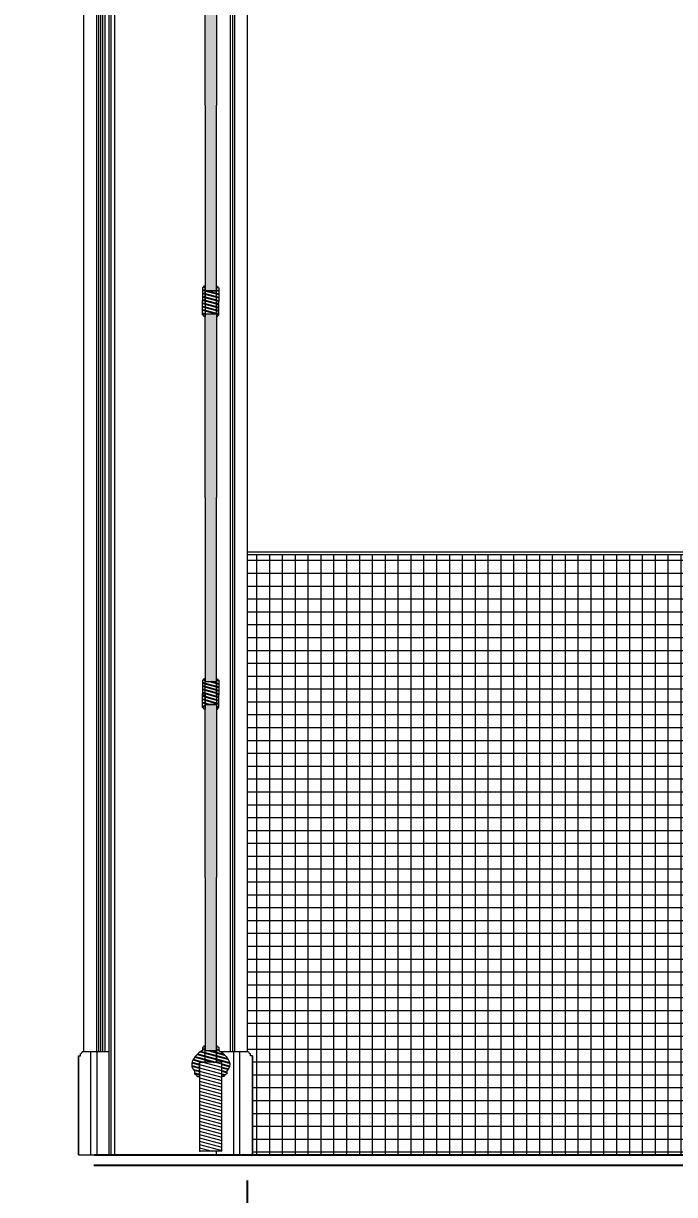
# Model space of a CAD drawing. Header units: inches. Extents: x -12478 to 399182, y -16583 to 525552.
# Drawn here: x 14635 to 15901, y -9138 to -6861 of the extents above; entities that cross this region are included whole.
import ezdxf

# ---------------------------------------------------------------- set-up
doc = ezdxf.new("R2010")
doc.units = ezdxf.units.IN
doc.header["$LTSCALE"] = 1000
doc.header["$MEASUREMENT"] = 0
for name, pattern in [('DASHED', [0.75, 0.5, -0.25]), ('HIDDEN', [0.375, 0.25, -0.125]), ('HIDDEN2', [0.1875, 0.125, -0.0625])]:
    doc.linetypes.add(name, pattern=pattern)
for name, color, linetype in [('8', 8, 'Continuous'), ('A-DIM', 9, 'Continuous'), ('A-Hidden', 8, 'HIDDEN'), ('CQ wood skirting elevation', 32, 'Continuous'), ('Layer1', 1, 'Continuous')]:
    doc.layers.add(name, color=color, linetype=linetype)
for name, color, linetype, lineweight in [('CQ Marble', 6, 'Continuous', 0), ('CQ Wood', 30, 'Continuous', 0), ('Glass Mirror', 4, 'Continuous', 0), ('Sanitaire', 253, 'Continuous', 0)]:
    doc.layers.add(name, color=color, linetype=linetype, lineweight=lineweight)
doc.styles.add('ZZ-Dim All', font='romans.shx', dxfattribs={"width": 0.8})
doc.dimstyles.new('DIM-100', dxfattribs={"dimscale": 50, "dimtxt": 1.25, "dimasz": 1, "dimexe": 1, "dimexo": 1, "dimgap": 0.6, "dimtad": 1, "dimdec": 0, "dimrnd": 5, "dimdsep": 46, "dimtxsty": 'ZZ-Dim All', "dimblk1": 'ARCHTICK', "dimblk2": 'ARCHTICK', "dimsah": 1, "dimcen": 1, "dimdle": 1, "dimclrd": 256, "dimclre": 8, "dimclrt": 256, "dimazin": 2, "dimtfac": 1, "dimtdec": 0, "dimtix": 1, "dimtmove": 2, "dimatfit": 2, "dimfxl": 0.1, "dimtolj": 1, "dimtzin": 0, "dimlwd": -1, "dimlwe": -1, "dimarcsym": 0})
pattern_1 = [(165, (-29755.059, 9202.321), (-1.617619, -6.0370364), [])]

# ---------------------------------------------------------------- blocks, each defined once
blk = doc.blocks.new('A$Ca4c47e0a')
h = blk.add_hatch()
h.set_pattern_fill('ANSI31', color=8, scale=50, angle=120, style=0)
h.set_pattern_definition(pattern_1)
h.paths.add_polyline_path([(293.1, 1725), (293.1, 1731, -0.348784), (290.6, 1734), (288.1, 1734), (288.1, 1706.3), (292.9, 1706.3)])
h.paths.add_polyline_path([(266.1, 1725), (266.1, 1734), (263.6, 1734, -0.348784), (261.1, 1731), (261.1, 1725), (261.3, 1706.3), (266.1, 1706.3)])
h.paths.add_polyline_path([(266.1, 1706.3), (261.3, 1706.3), (261.1, 1684), (261.1, 1678, -0.348784), (263.6, 1675), (266.1, 1675)])
h.paths.add_polyline_path([(292.9, 1706.3), (288.1, 1706.3), (288.1, 1680.5), (288.1, 1675), (290.6, 1675, -0.348784), (293.1, 1678), (293.1, 1684)])
h.paths.add_polyline_path([(293.1, 962), (293.1, 968, -0.348784), (290.6, 971), (288.1, 971), (288.1, 965.5), (288.1, 939.7), (292.9, 939.7)])
h.paths.add_polyline_path([(292.9, 939.7), (288.1, 939.7), (288.1, 921), (288.1, 912), (290.6, 912, -0.348784), (293.1, 915), (293.1, 921)])
h.paths.add_polyline_path([(266.1, 965.5), (266.1, 971), (263.6, 971, -0.348784), (261.1, 968), (261.1, 962), (261.3, 939.7), (266.1, 939.7)])
h.paths.add_polyline_path([(266.1, 939.7), (261.3, 939.7), (261.1, 921), (261.1, 915, -0.348784), (263.6, 912), (266.1, 912), (266.1, 921)])
h = blk.add_hatch()
h.set_pattern_fill('ANSI31', color=8, scale=50, angle=120, style=0)
h.set_pattern_definition(pattern_1)
h.paths.add_polyline_path([(288.1, 1725), (266.1, 1725), (266.1, 1702.7), (288.1, 1702.7)])
h = blk.add_hatch()
h.set_pattern_fill('ANSI31', color=8, scale=50, angle=120, style=0)
h.set_pattern_definition(pattern_1)
h.paths.add_polyline_path([(288.1, 1680.5), (266.1, 1680.5), (266.1, 1702.7), (288.1, 1702.7)])
h = blk.add_hatch()
h.set_pattern_fill('ANSI31', color=8, scale=50, angle=120, style=0)
h.set_pattern_definition(pattern_1)
h.paths.add_polyline_path([(288.1, 965.5), (266.1, 965.5), (266.1, 943.3), (288.1, 943.3)])
h = blk.add_hatch()
h.set_pattern_fill('ANSI31', color=8, scale=50, angle=120, style=0)
h.set_pattern_definition(pattern_1)
h.paths.add_polyline_path([(288.1, 921), (266.1, 921), (266.1, 943.3), (288.1, 943.3)])
h = blk.add_hatch()
h.set_pattern_fill('ANSI31', color=8, scale=50, angle=120, style=0)
h.set_pattern_definition(pattern_1)
h.paths.add_polyline_path([(266.1, 248), (266.1, 257), (263.6, 257, -0.348784), (261.1, 254), (261.1, 248, 0.17241), (241.4, 227.2, 0.314914), (245.5, 209), (245.5, 202.7, -0.210731), (251.1, 198), (255.1, 198), (255.1, 225.7), (266.1, 225.7)])
h.paths.add_polyline_path([(293.1, 248), (293.1, 254, -0.348784), (290.6, 257), (288.1, 257), (288.1, 225.7), (299.1, 225.7), (299.1, 198), (303.1, 198, -0.210731), (308.7, 202.7), (308.7, 209, 0.314914), (312.9, 227.2, 0.17241)])
h = blk.add_hatch()
h.set_pattern_fill('ANSI31', color=8, scale=50, angle=120, style=0)
h.set_pattern_definition(pattern_1)
h.paths.add_polyline_path([(288.1, 248), (266.1, 248), (266.1, 225.7), (288.1, 225.7)])
at = {"lineweight": 0}
h = blk.add_hatch(dxfattribs=at)
h.set_pattern_fill('ANSI31', color=8, scale=50, angle=120, style=0)
h.set_pattern_definition([(165, (-29755.059, 9247.816), (-1.617619, -6.0370364), [])])
h.paths.add_polyline_path([(255.1, 52.4), (299.1, 52.4), (299.1, 225.7), (255.1, 225.7)])
at = {"layer": '8'}
h = blk.add_hatch(dxfattribs=at)
h.set_pattern_fill('GOST_GLASS', color=256, scale=2)
h.set_pattern_definition([(45, (-29755.059, 9202.321), (16.9705627, 0), [10, -14]), (45, (-29750.816, 9202.321), (16.9705627, 0), [4, -20]), (45, (-29755.059, 9206.564), (16.9705627, 0), [4, -20])])
h.paths.add_polyline_path([(288.1, 921), (266.1, 921), (266.1, 584.5), (266.1, 248), (288.1, 248), (288.1, 257), (288.1, 584.5)])
h.paths.add_polyline_path([(288.1, 1323), (288.1, 1680.5), (266.1, 1680.5), (266.1, 1323), (266.1, 965.5), (288.1, 965.5)])
h.paths.add_polyline_path([(288.1, 2086), (288.1, 2447), (266.1, 2447), (266.1, 2438), (266.1, 2086), (266.1, 1725), (288.1, 1725), (288.1, 1734)])
at = {"layer": 'CQ Wood'}
for p, q in [((29.9, 2664.2, 0), (29.8, 245.5, 0)), ((348.2, 2664.2), (348.3, 245.5, 0)), ((55, 2628.3, 0), (55, 245.5, 0)), ((58.9, 2622.4, 0), (58.9, 245.5, 0)), ((319.2, 2622.4, 0), (319.2, 245.5, 0)), ((323.1, 2628.4, 0), (323.1, 245.5, 0)), ((62.9, 2612.3, 0), (62.9, 245.5, 0)), ((79, 2611.1, 0), (79, 45.5, 0)), ((315.2, 2612.3, 0), (315.2, 245.5, 0)), ((67, 2574.3, 0), (67, 245.5, 0)), ((71, 2574.3, 0), (71, 245.5, 0)), ((83, 2556.4, 0), (83, 45.5, 0)), ((90.1, 2549.3, 0), (90.1, 45.5, 0))]:
    blk.add_line(p, q, dxfattribs=at)
at = {"layer": 'CQ Wood', "lineweight": 0, "ltscale": 5, "elevation": 0}
for points in [[(266.1, 1702.7), (266.1, 1734), (263.6, 1734, -0.348784), (261.1, 1731), (261.1, 1725), (261.3, 1704.5)], [(288.1, 1702.7), (288.1, 1734), (290.6, 1734, 0.348784), (293.1, 1731), (293.1, 1725), (292.9, 1704.5)], [(266.1, 943.3), (266.1, 912), (263.6, 912, 0.348784), (261.1, 915), (261.1, 921), (261.3, 941.5)], [(288.1, 943.3), (288.1, 912), (290.6, 912, -0.348784), (293.1, 915), (293.1, 921), (292.9, 941.5)]]:
    blk.add_lwpolyline(points, format="xyb", dxfattribs=at)
for points in [[(266.1, 1680.5), (288.1, 1680.5), (288.1, 1725), (266.1, 1725)], [(266.1, 965.5), (288.1, 965.5), (288.1, 921), (266.1, 921)], [(266.1, 248), (288.1, 248), (288.1, 225.7), (266.1, 225.7)]]:
    blk.add_lwpolyline(points, close=True, dxfattribs=at)
at = {"layer": 'CQ Wood', "lineweight": 0, "ltscale": 5}
for points in [[(266.1, 1706.3), (266.1, 1675), (263.6, 1675, 0.348784), (261.1, 1678), (261.1, 1684), (261.3, 1706.3), (261.3, 1706.3)], [(288.1, 1706.3), (288.1, 1675), (290.6, 1675, -0.348784), (293.1, 1678), (293.1, 1684), (292.9, 1706.3), (292.9, 1706.3)], [(266.1, 939.7), (266.1, 971), (263.6, 971, -0.348784), (261.1, 968), (261.1, 962), (261.3, 939.7), (261.3, 939.7)], [(288.1, 939.7), (288.1, 971), (290.6, 971, 0.348784), (293.1, 968), (293.1, 962), (292.9, 939.7), (292.9, 939.7)]]:
    blk.add_lwpolyline(points, format="xyb", close=True, dxfattribs=at)
at = {"layer": 'CQ Wood', "lineweight": 0, "ltscale": 5, "elevation": 0}
for points in [[(255.1, 198), (255.1, 225.7), (266.1, 225.7), (266.1, 257), (263.6, 257, -0.348784), (261.1, 254), (261.1, 248, 0.17241), (241.4, 227.2, 0.314914), (245.5, 209), (245.5, 209), (245.5, 202.7, -0.210731), (251.1, 198)], [(299.1, 198), (299.1, 225.7), (288.1, 225.7), (288.1, 257), (290.6, 257, 0.348784), (293.1, 254), (293.1, 248, -0.17241), (312.9, 227.2, -0.314914), (308.7, 209), (308.7, 209), (308.7, 202.7, 0.210731), (303.1, 198)]]:
    blk.add_lwpolyline(points, format="xyb", close=True, dxfattribs=at)
blk.add_lwpolyline([(299.1, 52.4), (299.1, 225.7), (255.1, 225.7), (255.1, 52.4)], dxfattribs=at)
at = {"layer": 'CQ wood skirting elevation', "lineweight": 0}
for p, q in [((19.9, 45.5, 0), (19.9, 238, 0)), ((19.9, 238, 0), (23.7, 238, 0)), ((23.7, 238, 0), (23.7, 242, 0)), ((27.2, 245.5, 0), (27.2, 245.5, 0)), ((44.3, 45.5, 0), (44.3, 245.5, 0)), ((56.1, 45.5, 0), (56.1, 245.5, 0)), ((350.9, 245.5, 0), (297.4, 245.5, 0)), ((322, 45.5, 0), (322, 245.5, 0)), ((333.8, 45.5, 0), (333.8, 245.5, 0)), ((350.9, 245.5, 0), (350.9, 245.5, 0)), ((354.4, 238, 0), (354.4, 242, 0)), ((358.2, 238, 0), (354.4, 238, 0)), ((358.2, 45.5, 0), (358.2, 238, 0)), ((299.1, 52.4, 0), (255.1, 52.4, 0)), ((288.1, 45.5), (288.1, 52.4, 0))]:
    blk.add_line(p, q, dxfattribs=at)
at = {"layer": 'CQ wood skirting elevation', "lineweight": 0, "elevation": 0}
for points in [[(19.9, 238), (19.9, 45.5), (90.1, 45.5)], [(79, 245.5), (27.2, 245.5)]]:
    blk.add_lwpolyline(points, dxfattribs=at)
at = {"layer": 'CQ wood skirting elevation', "lineweight": 0}
blk.add_lwpolyline([(358.2, 238), (358.2, 45.5), (288.1, 45.5)], dxfattribs=at)
for centre, start, end in [((23.7, 245.4, 0), 269.0642, 0.9358), ((354.4, 245.4, 0), 179.0642, 270.9358)]:
    blk.add_arc(centre, 3.48, start, end, dxfattribs=at)
at = {"layer": 'Glass Mirror', "lineweight": 0, "ltscale": 5}
for points in [[(266.1, 2086), (266.1, 2447), (288.1, 2447), (288.1, 2086)], [(266.1, 2086), (266.1, 1725), (288.1, 1725), (288.1, 2086)], [(266.1, 1323), (266.1, 1680.5), (288.1, 1680.5), (288.1, 1323)]]:
    blk.add_lwpolyline(points, dxfattribs=at)
at = {"layer": 'Glass Mirror', "lineweight": 0, "ltscale": 5, "elevation": 0}
for points in [[(266.1, 1323), (266.1, 965.5), (288.1, 965.5), (288.1, 1323)], [(266.1, 584.5), (266.1, 921), (288.1, 921), (288.1, 584.5)], [(266.1, 584.5), (266.1, 248), (288.1, 248), (288.1, 584.5)]]:
    blk.add_lwpolyline(points, dxfattribs=at)
blk = doc.blocks.new('_ARCHTICK')
at = {"color": 0, "linetype": 'ByBlock', "const_width": 0.15}
blk.add_lwpolyline([(-0.5, -0.5), (0.5, 0.5)], dxfattribs=at)
blk = doc.blocks.new('*D639')
at = {"layer": 'A-DIM', "color": 8, "linetype": 'HIDDEN2', "transparency": 16777216}
for p, q in [((15070.3, -9110.6), (15070.3, -9700.6)), ((16991.1, -9110.6), (16991.1, -9700.6))]:
    blk.add_line(p, q, dxfattribs=at)
at = {"layer": 'A-DIM', "transparency": 16777216}
blk.add_line((17041.1, -9650.6), (15020.3, -9650.6), dxfattribs=at)
at = {"layer": 'Defpoints', "color": 0, "transparency": 16777216}
for p in [(15070.3, -9060.6, 0), (16991.1, -9060.6), (15070.3, -9650.6)]:
    blk.add_point(p, dxfattribs=at)
at = {"layer": 'A-DIM', "transparency": 16777216, "xscale": 50, "yscale": 50, "zscale": 50, "rotation": 180}
blk.add_blockref('_ARCHTICK', (15070.3, -9650.6), dxfattribs=at)
at = {"layer": 'A-DIM', "transparency": 16777216, "xscale": 50, "yscale": 50, "zscale": 50}
blk.add_blockref('_ARCHTICK', (16991.1, -9650.6), dxfattribs=at)
at = {"layer": 'A-DIM', "color": 3, "transparency": 16777216, "insert": (16030.7, -9590.6), "char_height": 60, "attachment_point": 5, "style": 'ZZ-Dim All'}
blk.add_mtext('\\A1;1920', dxfattribs=at)
blk = doc.blocks.new('*D640')
at = {"layer": 'A-DIM', "color": 8, "linetype": 'HIDDEN2', "transparency": 16777216}
for p, q in [((15070.3, -9110.6), (15070.3, -9886.4)), ((19446.1, -9110.6), (19446.1, -9886.4))]:
    blk.add_line(p, q, dxfattribs=at)
at = {"layer": 'A-DIM', "transparency": 16777216}
blk.add_line((15020.3, -9836.4), (19496.1, -9836.4), dxfattribs=at)
at = {"layer": 'Defpoints', "color": 0, "transparency": 16777216}
for p in [(15070.3, -9060.6, 0), (19446.1, -9060.6, 0), (19446.1, -9836.4)]:
    blk.add_point(p, dxfattribs=at)
at = {"layer": 'A-DIM', "transparency": 16777216, "xscale": 50, "yscale": 50, "zscale": 50, "rotation": 180}
blk.add_blockref('_ARCHTICK', (15070.3, -9836.4), dxfattribs=at)
at = {"layer": 'A-DIM', "transparency": 16777216, "xscale": 50, "yscale": 50, "zscale": 50}
blk.add_blockref('_ARCHTICK', (19446.1, -9836.4), dxfattribs=at)
at = {"layer": 'A-DIM', "color": 3, "transparency": 16777216, "insert": (17258.2, -9776.4), "char_height": 60, "attachment_point": 5, "style": 'ZZ-Dim All'}
blk.add_mtext('\\A1;4375', dxfattribs=at)

msp = doc.modelspace()

# ---------------------------------------------------------------- hatches: boundary and pattern name
at = {"layer": 'Sanitaire'}
h = msp.add_hatch(dxfattribs=at)
h.set_pattern_fill('ANSI37', color=8, scale=200, angle=45)
h.set_pattern_definition([(90, (9713.792, -180), (-25, 0), []), (180, (9713.792, -180), (-4e-15, -25), [])])
edge = h.paths.add_edge_path()
edge.add_line((15070.3, -8860.6), (15072.9, -8860.6))
edge.add_arc((15076.3, -8860.7), 3.48, 179.0642, 270.9358)
edge.add_line((15076.4, -8864.2), (15076.4, -8868.2))
edge.add_line((15076.4, -8868.2), (15080.2, -8868.2))
edge.add_line((15080.2, -8868.2), (15080.2, -8906.1))
edge.add_line((15080.2, -8906.1), (15080.2, -9060.6))
edge.add_line((15080.2, -9060.6), (16987.1, -9060.6))
edge.add_line((16987.1, -9060.6), (16987.1, -7893.6))
edge.add_line((16987.1, -7893.6), (15070.2, -7893.6))
edge.add_line((15070.2, -7893.6), (15070.3, -8860.6))

# ---------------------------------------------------------------- linework, layer by layer
at = {"layer": 'A-Hidden', "linetype": 'DASHED', "lineweight": 0, "ltscale": 10}
msp.add_line((21798.1, -9060.6, 0), (14635, -9060.6, 0), dxfattribs=at)
at = {"layer": 'CQ Marble'}
for p, q in [((16987.1, -7889.1, 0), (15070.2, -7889.1, 0)), ((15070.2, -7893.6, 0), (16987.1, -7893.6, 0))]:
    msp.add_line(p, q, dxfattribs=at)
at = {"layer": 'Layer1'}
for p, q in [((14771.9, -9080.6, 0), (19466.1, -9080.6, 0)), ((14773, -9060.6, 0), (19466.1, -9060.6, 0))]:
    msp.add_line(p, q, dxfattribs=at)

# ---------------------------------------------------------------- block references
at = {"color": 8}
msp.add_blockref('A$Ca4c47e0a', (14722, -9106.1, 0), dxfattribs=at)

# ---------------------------------------------------------------- dimensions: what is measured, and where the dimension line sits
at = {"layer": 'A-DIM'}
for base, p1, p2, picture, middle in [((15070.3, -9650.6), (16991.1, -9060.6), (15070.3, -9060.6, 0), '*D639', (16030.7, -9590.6)), ((19446.1, -9836.4), (15070.3, -9060.6, 0), (19446.1, -9060.6, 0), '*D640', (17258.2, -9776.4))]:
    dim = msp.add_linear_dim(base=base, p1=p1, p2=p2, dimstyle='DIM-100', override={"dimtxt": 1.2, "dimclrt": 3}, dxfattribs=at)
    dim.commit()
    dim.dimension.update_dxf_attribs({"geometry": picture, "text_midpoint": middle})

doc.saveas('drawing.dxf')
